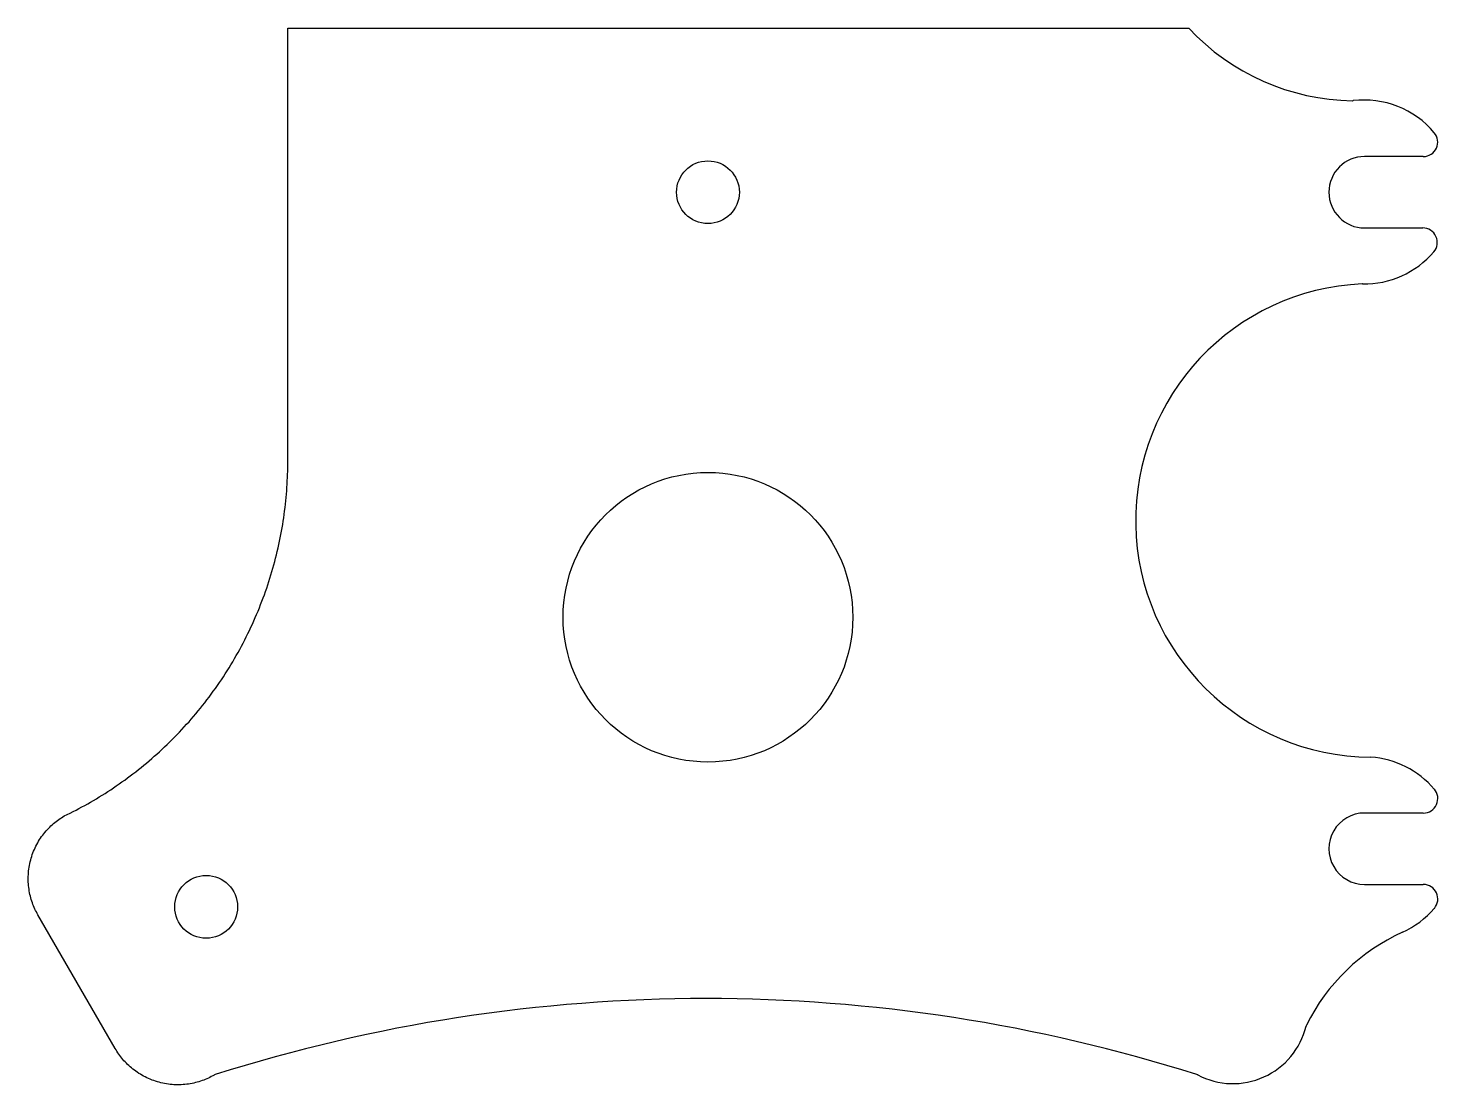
# Model space of a CAD drawing. Header units: millimetres. Extents: x -35.2 to 37.8, y -24.2 to 30.5.
import ezdxf

# ---------------------------------------------------------------- set-up
doc = ezdxf.new("R2010")
doc.units = ezdxf.units.MM
doc.header["$MEASUREMENT"] = 0
doc.layers.add('Layer 03', color=5, linetype='Continuous', true_color=0x0000ff)

msp = doc.modelspace()

# ---------------------------------------------------------------- linework, layer by layer
at = {"layer": 'Layer 03'}
for p, q in [((37.036, 23.861), (34, 23.861)), ((34, 20.161), (37.014, 20.161)), ((37.04, -10.139), (34, -10.139)), ((34, -13.839), (37.04, -13.839)), ((-30.692, -22.339), (-34.692, -15.411))]:
    msp.add_line(p, q, dxfattribs=at)
for points in [[(-21.75, 8.083), (-21.75, 30.507), (24.894, 30.507)], [(33.369, 26.753), (33.385, 26.752), (33.402, 26.754)], [(33.895, 17.261), (33.887, 17.261), (33.88, 17.261)], [(30.991, -21.129), (30.979, -21.154), (30.972, -21.18)], [(-25.521, -23.69), (-25.546, -23.698), (-25.57, -23.712)], [(25.362, -23.707), (25.342, -23.697), (25.321, -23.69)]]:
    msp.add_lwpolyline(points, dxfattribs=at)
for centre, radius in [((0, 22.011), 1.625), ((0, 0), 7.5), ((-25.981, -15), 1.625)]:
    msp.add_circle(centre, radius, dxfattribs=at)
for centre, radius, start, end in [((33.532, 38.562), 11.81, 222.99915, 269.20632), ((33.967, 22.024), 4.764, 40.12485, 96.81797), ((37.036, 24.611), 0.75, 270, 40.12485), ((34, 22.011), 1.85, 90, 270), ((37.014, 19.411), 0.75, 319.37828, 90), ((33.967, 22.024), 4.764, 269.12692, 319.37828), ((34.405, 5.011), 12.261, 92.45505, 269.58752), ((34, -11.989), 4.75, 40.54158, 86.17171), ((37.04, -9.389), 0.75, 270, 40.54158), ((34, -11.989), 1.85, 89.99999, 270), ((37.04, -14.589), 0.75, 319.45842, 90), ((34, -11.989), 4.75, 294.36588, 319.45842), ((40.188, -25.653), 10.25, 114.36594, 153.80983), ((-0.1, -103.727), 83.977, 72.37951, 107.62049), ((27.178, -20.248), 3.907, 242.28958, 346.20241)]:
    msp.add_arc(centre, radius, start, end, dxfattribs=at)
for points, weights in [([(-33.328, -10.293), (-21.77, -4.74), (-21.75, 8.083)], [0.999863116143, 0.846847337465, 1]), ([(-34.692, -15.411), (-36.563, -12.171), (-33.328, -10.293)], [1, 0.707624330749, 0.99897022967]), ([(-25.57, -23.712), (-28.817, -25.587), (-30.692, -22.339)], [1, 0.707107841758, 1])]:
    msp.add_rational_spline(points, weights, degree=2, dxfattribs=at)

doc.saveas('drawing.dxf')
